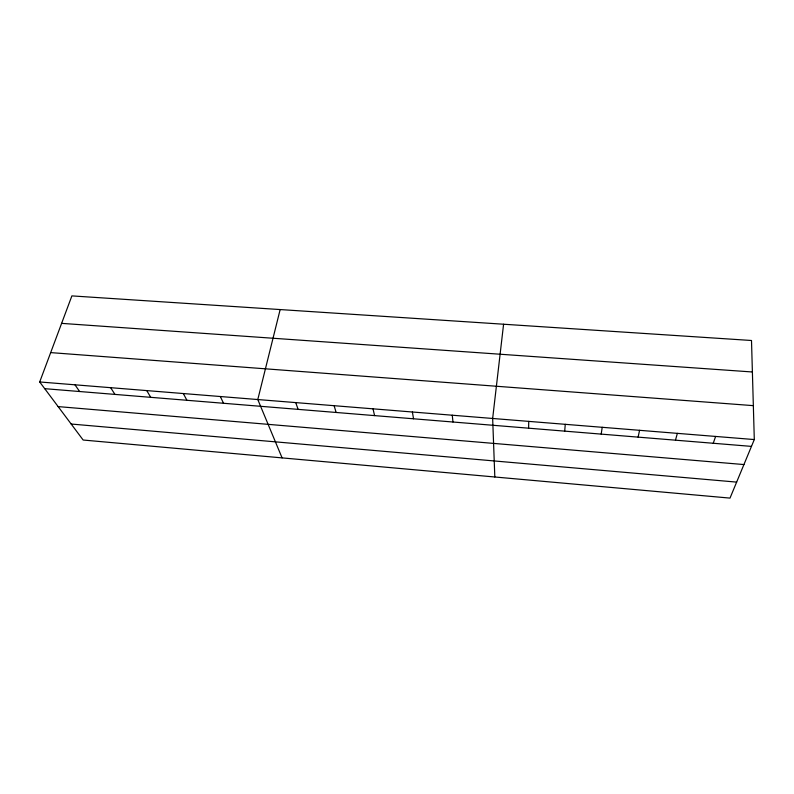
<?xml version="1.0" encoding="UTF-8"?>
<svg xmlns="http://www.w3.org/2000/svg" width="794" height="794" viewBox="0 0 794 794"><rect width="100%" height="100%" fill="white"/><g stroke="black" fill="none" stroke-linecap="round" stroke-linejoin="round"><path stroke-width="1.19" d="M528.596 428.184L528.754 421.386M564.693 431.132L565.268 424.324M503.585 324.23L492.657 418.468L494.821 476.986M601.197 434.11L602.209 427.301M638.118 437.127L639.567 430.308M280.153 309.571L257.792 399.541L282.088 457.88M675.466 440.184L677.371 433.355M713.25 443.26L715.612 436.442M39.7 381.964L71.887 295.894L751.501 340.497L754.3 439.558L730.004 498.106L83.152 440.025L39.7 381.964L754.3 439.558M61.614 323.366L752.384 371.979M50.677 352.605L753.337 405.645M44.722 388.673L751.471 446.387M58.141 406.597L743.928 464.559M71.182 424.026L736.643 482.107M74.964 384.802L79.638 391.521M110.644 387.68L114.961 394.41M146.761 390.598L150.721 397.328M183.325 393.536L186.908 400.285M220.325 396.524L223.531 403.273M295.715 402.598L298.137 409.367M334.125 405.694L336.13 412.463M373.011 408.831L374.589 415.609M412.384 412.007L413.535 418.785M452.262 415.212L452.967 422.011"/></g></svg>
